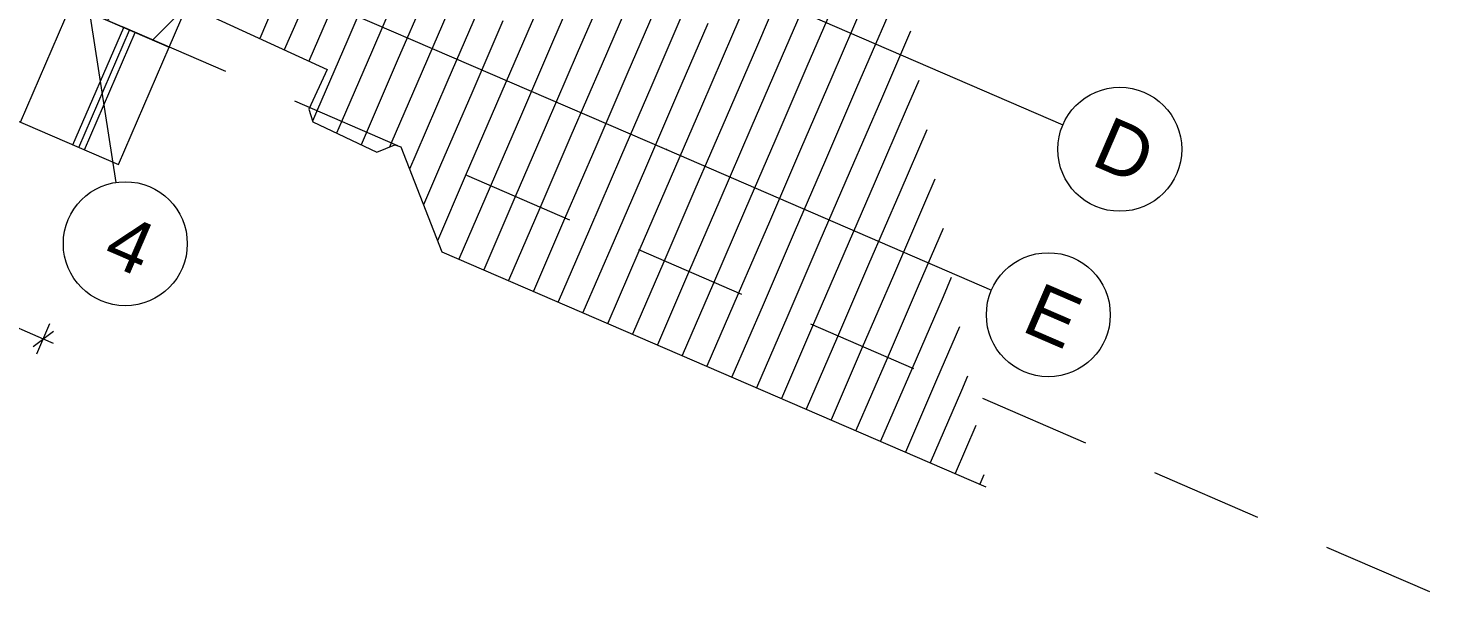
# Model space of a CAD drawing. Header units: millimetres. Extents: x 12535370 to 12566104, y 356204400 to 356234587.
# Drawn here: x 12557334 to 12561293, y 356204400 to 356205992 of the extents above; entities that cross this region are included whole.
import ezdxf
from ezdxf.enums import TextEntityAlignment as Align

# ---------------------------------------------------------------- set-up
doc = ezdxf.new("R2010")
doc.units = ezdxf.units.MM
doc.header["$MEASUREMENT"] = 0
doc.linetypes.add('Dashed Long', pattern=[529.166651, 317.499995, -211.666656])
doc.linetypes.add('Dot & Dashed', pattern=[6702.78, 3527.78, -1763.89, 0, -1411.11])
for name, color, linetype in [('New_010 Aussenwände', 7, 'Continuous'), ('New_110 Bemassungen Ausführung', 7, 'Continuous'), ('New_290 Raster _ Achsen', 7, 'Continuous')]:
    doc.layers.add(name, color=color, linetype=linetype)
for name, color, linetype, lineweight in [('New_010 Aussenwände_Pen_No__1', 7, 'Continuous', 13), ('New_010 Aussenwände_Pen_No__96', 8, 'Continuous', 13), ('New_110 Bemassungen Ausführung_Pen_No__1', 7, 'Continuous', 13), ('New_255 Plangrafiken_Pen_No__1', 7, 'Continuous', 13), ('New_255 Plangrafiken_Pen_No__39', 8, 'Continuous', 13), ('New_290 Raster _ Achsen_Pen_No__1', 7, 'Continuous', 13), ('New_290 Raster _ Achsen_Pen_No__108', 7, 'Continuous', 13), ('New_Baulinie_Pen_No__21', 1, 'Continuous', 13)]:
    doc.layers.add(name, color=color, linetype=linetype, lineweight=lineweight)
doc.styles.add('GENERATED_STYLE_1', font='arial.ttf')
doc.dimstyles.new('GENERATED_STYLE__1', dxfattribs={"dimtxt": 125, "dimasz": 47.5, "dimexe": 0.18, "dimexo": 2, "dimgap": 0, "dimtad": 1, "dimlfac": 0.001, "dimzin": 0, "dimdsep": 46, "dimtxsty": 'GENERATED_STYLE_1', "dimblk": 'ARROWHEAD_2', "dimblk1": 'ARROWHEAD_2', "dimblk2": 'ARROWHEAD_2', "dimcen": 0.09, "dimclrd": 7, "dimclre": 7, "dimclrt": 7, "dimadec": 0, "dimazin": 0, "dimtfac": 1, "dimtdec": 4, "dimtmove": 0, "dimatfit": 3, "dimfxl": 1, "dimtolj": 1, "dimtzin": 0, "dimarcsym": 0})

# ---------------------------------------------------------------- blocks, each defined once
blk = doc.blocks.new('*X18', base_point=(12240439.2, 356160438.4))
at = {"layer": 'New_255 Plangrafiken_Pen_No__39', "color": 8, "linetype": 'Continuous', "lineweight": 13}
for p, q in [((12558254.8, 356206193.9), (12558166.7, 356205990)), ((12558254.8, 356206193.9), (12558166.7, 356205990)), ((12558324.9, 356206163.6), (12558236.8, 356205959.7)), ((12558324.9, 356206163.6), (12558236.8, 356205959.7)), ((12558833.3, 356206185.9), (12558745.2, 356205982)), ((12558833.3, 356206185.9), (12558745.2, 356205982)), ((12558903.3, 356206155.7), (12558815.3, 356205951.8)), ((12558903.3, 356206155.7), (12558815.3, 356205951.8)), ((12559411.8, 356206178), (12559323.7, 356205974.1)), ((12559411.8, 356206178), (12559323.7, 356205974.1)), ((12558394.9, 356206133.3), (12558306.8, 356205929.4)), ((12558394.9, 356206133.3), (12558306.8, 356205929.4)), ((12558973.4, 356206125.4), (12558885.3, 356205921.5)), ((12558973.4, 356206125.4), (12558885.3, 356205921.5)), ((12559481.8, 356206147.8), (12559393.7, 356205943.8)), ((12559481.8, 356206147.8), (12559393.7, 356205943.8)), ((12559551.9, 356206117.5), (12559463.8, 356205913.6)), ((12559551.9, 356206117.5), (12559463.8, 356205913.6)), ((12558465, 356206103.1), (12558376.9, 356205899.2)), ((12558465, 356206103.1), (12558376.9, 356205899.2)), ((12558535, 356206072.8), (12558447, 356205868.9)), ((12558535, 356206072.8), (12558447, 356205868.9)), ((12559043.5, 356206095.2), (12558955.4, 356205891.2)), ((12559043.5, 356206095.2), (12558955.4, 356205891.2)), ((12559621.9, 356206087.2), (12559533.8, 356205883.3)), ((12559621.9, 356206087.2), (12559533.8, 356205883.3)), ((12558026.6, 356206050.5), (12557988.4, 356205962.1)), ((12558026.6, 356206050.5), (12557988.4, 356205962.1)), ((12558605.1, 356206042.6), (12558517, 356205838.6)), ((12558605.1, 356206042.6), (12558517, 356205838.6)), ((12559113.5, 356206064.9), (12559025.4, 356205861)), ((12559113.5, 356206064.9), (12559025.4, 356205861)), ((12559183.6, 356206034.6), (12559095.5, 356205830.7)), ((12559183.6, 356206034.6), (12559095.5, 356205830.7)), ((12559692, 356206057), (12559603.9, 356205853.1)), ((12559692, 356206057), (12559603.9, 356205853.1)), ((12558096.7, 356206020.2), (12558057.8, 356205930.3)), ((12558096.7, 356206020.2), (12558057.8, 356205930.3)), ((12558675.2, 356206012.3), (12558587.1, 356205808.4)), ((12558675.2, 356206012.3), (12558587.1, 356205808.4)), ((12559253.6, 356206004.4), (12559165.5, 356205800.5)), ((12559253.6, 356206004.4), (12559165.5, 356205800.5)), ((12559762, 356206026.7), (12559673.9, 356205822.8)), ((12559762, 356206026.7), (12559673.9, 356205822.8)), ((12558166.7, 356205990), (12558127.3, 356205898.6)), ((12558166.7, 356205990), (12558127.3, 356205898.6)), ((12558236.8, 356205959.7), (12558148.7, 356205755.8)), ((12558236.8, 356205959.7), (12558148.7, 356205755.8)), ((12558745.2, 356205982), (12558657.1, 356205778.1)), ((12558745.2, 356205982), (12558657.1, 356205778.1)), ((12559323.7, 356205974.1), (12559235.6, 356205770.2)), ((12559323.7, 356205974.1), (12559235.6, 356205770.2)), ((12559826.4, 356205983.4), (12559744, 356205792.5)), ((12559826.4, 356205983.4), (12559744, 356205792.5)), ((12558306.8, 356205929.4), (12558218.8, 356205725.5)), ((12558306.8, 356205929.4), (12558218.8, 356205725.5)), ((12558815.3, 356205951.8), (12558727.2, 356205747.9)), ((12558815.3, 356205951.8), (12558727.2, 356205747.9)), ((12558885.3, 356205921.5), (12558797.2, 356205717.6)), ((12558885.3, 356205921.5), (12558797.2, 356205717.6)), ((12559393.7, 356205943.8), (12559305.6, 356205739.9)), ((12559393.7, 356205943.8), (12559305.6, 356205739.9)), ((12558376.9, 356205899.2), (12558288.8, 356205695.3)), ((12558376.9, 356205899.2), (12558288.8, 356205695.3)), ((12558955.4, 356205891.2), (12558867.3, 356205687.3)), ((12558955.4, 356205891.2), (12558867.3, 356205687.3)), ((12559463.8, 356205913.6), (12559375.7, 356205709.7)), ((12559463.8, 356205913.6), (12559375.7, 356205709.7)), ((12559533.8, 356205883.3), (12559445.8, 356205679.4)), ((12559533.8, 356205883.3), (12559445.8, 356205679.4)), ((12558447, 356205868.9), (12558358.9, 356205665)), ((12558447, 356205868.9), (12558358.9, 356205665)), ((12558517, 356205838.6), (12558428.9, 356205634.7)), ((12558517, 356205838.6), (12558428.9, 356205634.7)), ((12559025.4, 356205861), (12558937.3, 356205657.1)), ((12559025.4, 356205861), (12558937.3, 356205657.1)), ((12559603.9, 356205853.1), (12559515.8, 356205649.1)), ((12559603.9, 356205853.1), (12559515.8, 356205649.1)), ((12559849.4, 356205844.2), (12559814.1, 356205762.3)), ((12559849.4, 356205844.2), (12559814.1, 356205762.3)), ((12558587.1, 356205808.4), (12558499, 356205604.5)), ((12558587.1, 356205808.4), (12558499, 356205604.5)), ((12559095.5, 356205830.7), (12559007.4, 356205626.8)), ((12559095.5, 356205830.7), (12559007.4, 356205626.8)), ((12559165.5, 356205800.5), (12559077.4, 356205596.5)), ((12559165.5, 356205800.5), (12559077.4, 356205596.5)), ((12559673.9, 356205822.8), (12559585.9, 356205618.9)), ((12559673.9, 356205822.8), (12559585.9, 356205618.9)), ((12558657.1, 356205778.1), (12558569, 356205574.2)), ((12558657.1, 356205778.1), (12558569, 356205574.2)), ((12559235.6, 356205770.2), (12559147.5, 356205566.3)), ((12559235.6, 356205770.2), (12559147.5, 356205566.3)), ((12559744, 356205792.5), (12559655.9, 356205588.6)), ((12559744, 356205792.5), (12559655.9, 356205588.6)), ((12559814.1, 356205762.3), (12559726, 356205558.4)), ((12559814.1, 356205762.3), (12559726, 356205558.4)), ((12558148.7, 356205755.8), (12558137.2, 356205729.2)), ((12558148.7, 356205755.8), (12558137.2, 356205729.2)), ((12558218.8, 356205725.5), (12558205.5, 356205694.8)), ((12558218.8, 356205725.5), (12558205.5, 356205694.8)), ((12558727.2, 356205747.9), (12558639.1, 356205543.9)), ((12558727.2, 356205747.9), (12558639.1, 356205543.9)), ((12558797.2, 356205717.6), (12558709.1, 356205513.7)), ((12558797.2, 356205717.6), (12558709.1, 356205513.7)), ((12559305.6, 356205739.9), (12559217.6, 356205536)), ((12559305.6, 356205739.9), (12559217.6, 356205536)), ((12558288.8, 356205695.3), (12558274.5, 356205662.2)), ((12558288.8, 356205695.3), (12558274.5, 356205662.2)), ((12558867.3, 356205687.3), (12558779.2, 356205483.4)), ((12558867.3, 356205687.3), (12558779.2, 356205483.4)), ((12559375.7, 356205709.7), (12559287.6, 356205505.8)), ((12559375.7, 356205709.7), (12559287.6, 356205505.8)), ((12559445.8, 356205679.4), (12559357.7, 356205475.5)), ((12559445.8, 356205679.4), (12559357.7, 356205475.5)), ((12559872.4, 356205705), (12559796, 356205528.1)), ((12559872.4, 356205705), (12559796, 356205528.1)), ((12558358.9, 356205665), (12558354.9, 356205655.9)), ((12558358.9, 356205665), (12558354.9, 356205655.9)), ((12558937.3, 356205657.1), (12558849.3, 356205453.2)), ((12558937.3, 356205657.1), (12558849.3, 356205453.2)), ((12559515.8, 356205649.1), (12559427.7, 356205445.2)), ((12559515.8, 356205649.1), (12559427.7, 356205445.2)), ((12558428.9, 356205634.7), (12558411.1, 356205593.5)), ((12558428.9, 356205634.7), (12558411.1, 356205593.5)), ((12558499, 356205604.5), (12558450.7, 356205492.6)), ((12558499, 356205604.5), (12558450.7, 356205492.6)), ((12559007.4, 356205626.8), (12558919.3, 356205422.9)), ((12559007.4, 356205626.8), (12558919.3, 356205422.9)), ((12559585.9, 356205618.9), (12559497.8, 356205415)), ((12559585.9, 356205618.9), (12559497.8, 356205415)), ((12558569, 356205574.2), (12558490.2, 356205391.7)), ((12558569, 356205574.2), (12558490.2, 356205391.7)), ((12559077.4, 356205596.5), (12558989.4, 356205392.6)), ((12559077.4, 356205596.5), (12558989.4, 356205392.6)), ((12559147.5, 356205566.3), (12559059.4, 356205362.4)), ((12559147.5, 356205566.3), (12559059.4, 356205362.4)), ((12559655.9, 356205588.6), (12559567.8, 356205384.7)), ((12559655.9, 356205588.6), (12559567.8, 356205384.7)), ((12559726, 356205558.4), (12559637.9, 356205354.4)), ((12559726, 356205558.4), (12559637.9, 356205354.4)), ((12559895.4, 356205565.8), (12559866.1, 356205497.8)), ((12559895.4, 356205565.8), (12559866.1, 356205497.8)), ((12558639.1, 356205543.9), (12558551, 356205340)), ((12558639.1, 356205543.9), (12558551, 356205340)), ((12559217.6, 356205536), (12559129.5, 356205332.1)), ((12559217.6, 356205536), (12559129.5, 356205332.1)), ((12559796, 356205528.1), (12559707.9, 356205324.2)), ((12559796, 356205528.1), (12559707.9, 356205324.2)), ((12558709.1, 356205513.7), (12558621.1, 356205309.8)), ((12558709.1, 356205513.7), (12558621.1, 356205309.8)), ((12558779.2, 356205483.4), (12558691.1, 356205279.5)), ((12558779.2, 356205483.4), (12558691.1, 356205279.5)), ((12559287.6, 356205505.8), (12559199.5, 356205301.8)), ((12559287.6, 356205505.8), (12559199.5, 356205301.8)), ((12559866.1, 356205497.8), (12559778, 356205293.9)), ((12559866.1, 356205497.8), (12559778, 356205293.9)), ((12558849.3, 356205453.2), (12558761.2, 356205249.2)), ((12558849.3, 356205453.2), (12558761.2, 356205249.2)), ((12559357.7, 356205475.5), (12559269.6, 356205271.6)), ((12559357.7, 356205475.5), (12559269.6, 356205271.6)), ((12559427.7, 356205445.2), (12559339.6, 356205241.3)), ((12559427.7, 356205445.2), (12559339.6, 356205241.3)), ((12558919.3, 356205422.9), (12558831.2, 356205219)), ((12558919.3, 356205422.9), (12558831.2, 356205219)), ((12559497.8, 356205415), (12559409.7, 356205211.1)), ((12559497.8, 356205415), (12559409.7, 356205211.1)), ((12559918.4, 356205426.6), (12559848, 356205263.7)), ((12559918.4, 356205426.6), (12559848, 356205263.7)), ((12558989.4, 356205392.6), (12558901.3, 356205188.7)), ((12558989.4, 356205392.6), (12558901.3, 356205188.7)), ((12559059.4, 356205362.4), (12558971.3, 356205158.5)), ((12559059.4, 356205362.4), (12558971.3, 356205158.5)), ((12559567.8, 356205384.7), (12559479.7, 356205180.8)), ((12559567.8, 356205384.7), (12559479.7, 356205180.8)), ((12558551, 356205340), (12558550.8, 356205339.6)), ((12558551, 356205340), (12558550.8, 356205339.6)), ((12559129.5, 356205332.1), (12559041.4, 356205128.2)), ((12559129.5, 356205332.1), (12559041.4, 356205128.2)), ((12559637.9, 356205354.4), (12559549.8, 356205150.5)), ((12559637.9, 356205354.4), (12559549.8, 356205150.5)), ((12559707.9, 356205324.2), (12559619.9, 356205120.3)), ((12559707.9, 356205324.2), (12559619.9, 356205120.3)), ((12558621.1, 356205309.8), (12558620.9, 356205309.4)), ((12558621.1, 356205309.8), (12558620.9, 356205309.4)), ((12559199.5, 356205301.8), (12559111.4, 356205097.9)), ((12559199.5, 356205301.8), (12559111.4, 356205097.9)), ((12559778, 356205293.9), (12559689.9, 356205090)), ((12559778, 356205293.9), (12559689.9, 356205090)), ((12559941.4, 356205287.4), (12559918.1, 356205233.4)), ((12559941.4, 356205287.4), (12559918.1, 356205233.4)), ((12558691.1, 356205279.5), (12558690.9, 356205279.1)), ((12558691.1, 356205279.5), (12558690.9, 356205279.1)), ((12558761.2, 356205249.2), (12558761, 356205248.9)), ((12558761.2, 356205249.2), (12558761, 356205248.9)), ((12559269.6, 356205271.6), (12559181.5, 356205067.7)), ((12559269.6, 356205271.6), (12559181.5, 356205067.7)), ((12559339.6, 356205241.3), (12559251.5, 356205037.4)), ((12559339.6, 356205241.3), (12559251.5, 356205037.4)), ((12559848, 356205263.7), (12559760, 356205059.7)), ((12559848, 356205263.7), (12559760, 356205059.7)), ((12558831.2, 356205219), (12558831.1, 356205218.6)), ((12558831.2, 356205219), (12558831.1, 356205218.6)), ((12559409.7, 356205211.1), (12559321.6, 356205007.1)), ((12559409.7, 356205211.1), (12559321.6, 356205007.1)), ((12559918.1, 356205233.4), (12559830, 356205029.5)), ((12559918.1, 356205233.4), (12559830, 356205029.5)), ((12558901.3, 356205188.7), (12558901.1, 356205188.3)), ((12558901.3, 356205188.7), (12558901.1, 356205188.3)), ((12559479.7, 356205180.8), (12559391.7, 356204976.9)), ((12559479.7, 356205180.8), (12559391.7, 356204976.9)), ((12558971.3, 356205158.5), (12558971.2, 356205158.1)), ((12558971.3, 356205158.5), (12558971.2, 356205158.1)), ((12559041.4, 356205128.2), (12559041.2, 356205127.8)), ((12559041.4, 356205128.2), (12559041.2, 356205127.8)), ((12559549.8, 356205150.5), (12559461.7, 356204946.6)), ((12559549.8, 356205150.5), (12559461.7, 356204946.6)), ((12559964.4, 356205148.2), (12559900.1, 356204999.2)), ((12559964.4, 356205148.2), (12559900.1, 356204999.2)), ((12559111.4, 356205097.9), (12559111.3, 356205097.5)), ((12559111.4, 356205097.9), (12559111.3, 356205097.5)), ((12559619.9, 356205120.3), (12559531.8, 356204916.4)), ((12559619.9, 356205120.3), (12559531.8, 356204916.4)), ((12559689.9, 356205090), (12559601.8, 356204886.1)), ((12559689.9, 356205090), (12559601.8, 356204886.1)), ((12559181.5, 356205067.7), (12559181.3, 356205067.3)), ((12559181.5, 356205067.7), (12559181.3, 356205067.3)), ((12559760, 356205059.7), (12559671.9, 356204855.8)), ((12559760, 356205059.7), (12559671.9, 356204855.8)), ((12559251.5, 356205037.4), (12559251.4, 356205037)), ((12559251.5, 356205037.4), (12559251.4, 356205037)), ((12559321.6, 356205007.1), (12559321.4, 356205006.8)), ((12559321.6, 356205007.1), (12559321.4, 356205006.8)), ((12559830, 356205029.5), (12559741.9, 356204825.6)), ((12559830, 356205029.5), (12559741.9, 356204825.6)), ((12559987.4, 356205009), (12559970.1, 356204969)), ((12559987.4, 356205009), (12559970.1, 356204969)), ((12559391.7, 356204976.9), (12559391.5, 356204976.5)), ((12559391.7, 356204976.9), (12559391.5, 356204976.5)), ((12559900.1, 356204999.2), (12559812, 356204795.3)), ((12559900.1, 356204999.2), (12559812, 356204795.3)), ((12559970.1, 356204969), (12559882, 356204765)), ((12559970.1, 356204969), (12559882, 356204765)), ((12559461.7, 356204946.6), (12559461.5, 356204946.2)), ((12559461.7, 356204946.6), (12559461.5, 356204946.2)), ((12559531.8, 356204916.4), (12559531.6, 356204916)), ((12559531.8, 356204916.4), (12559531.6, 356204916)), ((12559601.8, 356204886.1), (12559601.6, 356204885.7)), ((12559601.8, 356204886.1), (12559601.6, 356204885.7)), ((12559671.9, 356204855.8), (12559671.7, 356204855.4)), ((12559671.9, 356204855.8), (12559671.7, 356204855.4)), ((12560010.4, 356204869.8), (12559952.1, 356204734.8)), ((12560010.4, 356204869.8), (12559952.1, 356204734.8)), ((12559741.9, 356204825.6), (12559741.8, 356204825.2)), ((12559741.9, 356204825.6), (12559741.8, 356204825.2)), ((12559812, 356204795.3), (12559811.8, 356204794.9)), ((12559812, 356204795.3), (12559811.8, 356204794.9)), ((12559882, 356204765), (12559881.9, 356204764.7)), ((12559882, 356204765), (12559881.9, 356204764.7)), ((12559952.1, 356204734.8), (12559951.9, 356204734.4)), ((12559952.1, 356204734.8), (12559951.9, 356204734.4)), ((12560033.4, 356204730.6), (12560022.1, 356204704.5)), ((12560033.4, 356204730.6), (12560022.1, 356204704.5)), ((12560022.1, 356204704.5), (12560022, 356204704.1)), ((12560022.1, 356204704.5), (12560022, 356204704.1))]:
    blk.add_line(p, q, dxfattribs=at)
blk = doc.blocks.new('Fill_1', base_point=(12240439.2, 356160438.4))
at = {"layer": 'New_255 Plangrafiken_Pen_No__39', "color": 8, "linetype": 'Continuous', "lineweight": 13}
blk.add_blockref('*X18', (12240439.2, 356160438.4), dxfattribs=at)
blk = doc.blocks.new('Wall_22', base_point=(12557632.4, 356206471.5))
at = {"layer": 'New_010 Aussenwände_Pen_No__96', "linetype": 'Continuous', "lineweight": 13}
h = blk.add_hatch(dxfattribs=at)
h.set_pattern_fill('COMMON_BRICK', color=8, style=0, pattern_type=2)
h.set_pattern_definition([(45, (12240439.16, 356160438.36), (-91.92388, 91.92388), [])])
h.paths.add_polyline_path([(12557632.4, 356206471.5), (12557453.9, 356206058.4), (12557732.7, 356205938), (12557801.6, 356206097.5), (12557746.3, 356206422.3)])
at = {"layer": 'New_010 Aussenwände_Pen_No__1', "color": 7, "linetype": 'Continuous', "lineweight": 13, "flags": 128}
for points in [[(12557746.3, 356206422.3), (12557632.4, 356206471.5)], [(12557801.6, 356206097.5), (12557746.3, 356206422.3)], [(12557732.7, 356205938), (12557801.6, 356206097.5)], [(12557453.9, 356206058.4), (12557732.7, 356205938)]]:
    blk.add_lwpolyline(points, dxfattribs=at)
blk = doc.blocks.new('Standard grid marker[58]', base_point=(12537215.3, 356215118.3))
at = {"layer": 'New_290 Raster _ Achsen_Pen_No__1', "color": 7, "linetype": 'Continuous', "lineweight": 13}
blk.add_circle((12560215.4, 356205182.7), 175, dxfattribs=at)
at = {"layer": 'New_290 Raster _ Achsen_Pen_No__108', "color": 7, "linetype": 'Dot & Dashed', "lineweight": 13}
for p, q in [((12538133.3, 356214721.8), (12559136.8, 356205648.6)), ((12559136.8, 356205648.6), (12560054.8, 356205252.1))]:
    blk.add_line(p, q, dxfattribs=at)
blk.add_point((12559136.8, 356205648.6), dxfattribs=at)
blk.add_point((12559136.8, 356205648.6), dxfattribs=at)
at = {"layer": 'New_290 Raster _ Achsen_Pen_No__108', "color": 7, "lineweight": 13, "style": 'GENERATED_STYLE_1'}
for tag, p in [('AC_MarkerText_1_0', (12537098, 356215253.8)), ('AC_MarkerText_1_1', (12560258.8, 356205248.7))]:
    blk.add_attdef(tag, text='', height=150, rotation=336.6365, dxfattribs=at).set_placement(p, align=Align.TOP_CENTER)
blk = doc.blocks.new('Standard grid marker[64]', base_point=(12557581.8, 356205556.1))
at = {"layer": 'New_290 Raster _ Achsen_Pen_No__1', "color": 7, "linetype": 'Continuous', "lineweight": 13}
blk.add_circle((12557608.7, 356205383.2), 175, dxfattribs=at)
at = {"layer": 'New_290 Raster _ Achsen_Pen_No__108', "color": 7, "linetype": 'Dot & Dashed', "lineweight": 13}
blk.add_line((12557428.3, 356206544.2), (12557581.8, 356205556.1), dxfattribs=at)
at = {"layer": 'New_290 Raster _ Achsen_Pen_No__108', "color": 7, "lineweight": 13, "style": 'GENERATED_STYLE_1'}
for tag, p in [('AC_MarkerText_1_1', (12553993, 356228998.9)), ('AC_MarkerText_1_0', (12557652, 356205449.2))]:
    blk.add_attdef(tag, text='', height=150, rotation=336.6365, dxfattribs=at).set_placement(p, align=Align.TOP_CENTER)
blk = doc.blocks.new('Standard grid marker[66]', base_point=(12537423.5, 356215582.6))
at = {"layer": 'New_290 Raster _ Achsen_Pen_No__1', "color": 7, "linetype": 'Continuous', "lineweight": 13}
blk.add_circle((12560417.2, 356205649.7), 175, dxfattribs=at)
at = {"layer": 'New_290 Raster _ Achsen_Pen_No__108', "color": 7, "linetype": 'Dot & Dashed', "lineweight": 13}
blk.add_line((12559338.5, 356206115.7), (12560256.5, 356205719.1), dxfattribs=at)
at = {"layer": 'New_290 Raster _ Achsen_Pen_No__108', "color": 7, "lineweight": 13, "style": 'GENERATED_STYLE_1'}
for tag, p in [('AC_MarkerText_1_0', (12537306.2, 356215718.1)), ('AC_MarkerText_1_1', (12560460.5, 356205715.8))]:
    blk.add_attdef(tag, text='', height=150, rotation=336.6365, dxfattribs=at).set_placement(p, align=Align.TOP_CENTER)
blk = doc.blocks.new('*D223', base_point=(12240439.2, 356160438.4))
at = {"layer": 'New_110 Bemassungen Ausführung_Pen_No__1', "color": 7, "linetype": 'Continuous', "lineweight": 13, "transparency": 16777216}
for p, q in [((12554766.1, 356206242.9), (12555684.1, 356205846.3)), ((12555665.5, 356205803.3), (12555702.6, 356205889.3)), ((12555713, 356205867.8), (12555655.1, 356205824.8)), ((12555684.1, 356205846.3), (12557377.2, 356205114.9)), ((12557348.2, 356205093.4), (12557406.1, 356205136.4)), ((12557358.6, 356205071.9), (12557395.7, 356205157.9)), ((12557377.2, 356205114.9), (12557405.2, 356205102.8))]:
    blk.add_line(p, q, dxfattribs=at)
at = {"layer": 'New_110 Bemassungen Ausführung_Pen_No__1', "color": 7, "lineweight": 13, "transparency": 16777216, "insert": (12556346.6, 356205554.7), "char_height": 125, "attachment_point": 7, "rotation": 336.6365, "style": 'GENERATED_STYLE_1'}
blk.add_mtext('\\A1;{\\pql;\\fArial|b0|i0|c0|p0;\\W1.000000;1,84\\fArial|b0|i0|c0|p0;\\W1.000000;\\A1{\\H.66x;\\S5^  ;}}', dxfattribs=at)
blk = doc.blocks.new('ARROWHEAD_2')
at = {"color": 0, "linetype": 'Continuous', "lineweight": 0}
for p, q in [((0, 0), (-1, 0)), ((-0.378, -0.655), (0.378, 0.655))]:
    blk.add_line(p, q, dxfattribs=at)
blk = doc.blocks.new('*D224', base_point=(12240439.2, 356160438.4))
at = {"layer": 'New_110 Bemassungen Ausführung_Pen_No__1', "color": 7, "linetype": 'Continuous', "lineweight": 13, "transparency": 16777216}
for p, q in [((12538567.8, 356212729.6), (12538509.9, 356212686.6)), ((12538520.3, 356212665.1), (12538557.4, 356212751.1)), ((12538510.8, 356212720.2), (12538538.8, 356212708.1)), ((12538538.8, 356212708.1), (12557178.9, 356204655.9)), ((12557160.3, 356204612.9), (12557197.5, 356204698.9)), ((12557149.9, 356204634.4), (12557207.8, 356204677.4)), ((12557178.9, 356204655.9), (12557206.9, 356204643.8))]:
    blk.add_line(p, q, dxfattribs=at)
at = {"layer": 'New_110 Bemassungen Ausführung_Pen_No__1', "color": 7, "lineweight": 13, "transparency": 16777216, "insert": (12547631.1, 356208775), "char_height": 125, "attachment_point": 7, "rotation": 336.6365, "style": 'GENERATED_STYLE_1'}
blk.add_mtext('\\A1;{\\pql;\\fArial|b0|i0|c0|p0;\\W1.000000;20,30\\fArial|b0|i0|c0|p0;\\W1.000000;\\A1{\\H.66x;\\S5^  ;}}', dxfattribs=at)
blk = doc.blocks.new('*D245', base_point=(12240439.2, 356160438.4))
at = {"layer": 'New_110 Bemassungen Ausführung_Pen_No__1', "color": 7, "linetype": 'Continuous', "lineweight": 13, "transparency": 16777216}
for p, q in [((12557704.6, 356223806.4), (12560331.3, 356206822.1)), ((12560285, 356206815), (12560377.6, 356206829.3)), ((12560364.9, 356206809.1), (12560297.7, 356206835.2)), ((12560331.3, 356206822.1), (12560404.2, 356206351.1)), ((12560357.8, 356206343.9), (12560450.5, 356206358.3)), ((12560370.5, 356206364.2), (12560437.8, 356206338.1)), ((12560404.2, 356206351.1), (12560408.8, 356206320.9))]:
    blk.add_line(p, q, dxfattribs=at)
at = {"layer": 'New_110 Bemassungen Ausführung_Pen_No__1', "color": 7, "lineweight": 13, "transparency": 16777216, "insert": (12560366.1, 356206714.7), "char_height": 125, "attachment_point": 7, "rotation": 278.7915, "style": 'GENERATED_STYLE_1'}
blk.add_mtext('\\A1;{\\pql;\\fArial|b0|i0|c0|p0;\\W1.000000;47\\fArial|b0|i0|c0|p0;\\W1.000000;\\A1{\\H.66x;\\S5^  ;}}', dxfattribs=at)

msp = doc.modelspace()

# ---------------------------------------------------------------- hatches: boundary and pattern name
at = {"layer": 'New_255 Plangrafiken_Pen_No__39', "linetype": 'Continuous', "lineweight": 13}
h = msp.add_hatch(dxfattribs=at)
h.set_pattern_fill('DACHSCHRAFFUR_2', color=8, style=0, pattern_type=2)
h.set_pattern_definition([(66.6365, (12548363.8, 356209788.47), (-328.625, 141.96), []), (66.6365, (12548347.36, 356209795.56), (-328.625, 141.96), []), (66.6365, (12548330.93, 356209802.66), (-328.625, 141.96), []), (66.6365, (12548908.24, 356210642.59), (-164.3126, 70.9803), [])])
h.paths.add_polyline_path([(12538962.025, 356213653.175), (12557589.484, 356205606.422), (12557732.699, 356205937.951), (12539105.24, 356213984.704)])

# ---------------------------------------------------------------- linework, layer by layer
at = {"layer": 'New_255 Plangrafiken_Pen_No__1', "color": 7, "linetype": 'Continuous', "lineweight": 13, "flags": 128}
msp.add_lwpolyline([(12538962.025, 356213653.175), (12557589.484, 356205606.422), (12557732.699, 356205937.951), (12539105.24, 356213984.704)], close=True, dxfattribs=at)
at = {"layer": 'New_255 Plangrafiken_Pen_No__1', "color": 7, "linetype": 'Continuous', "lineweight": 13}
msp.add_lwpolyline([(12557801.438, 356206047.612), (12558178.625, 356205875.055), (12558127.281, 356205763.367), (12558137.919, 356205726.833), (12558318.725, 356205641.277), (12558370.035, 356205661.956), (12558386.474, 356205656.52), (12558502.37, 356205360.576), (12560038.995, 356204696.78)], dxfattribs=at)
at = {"layer": 'New_Baulinie_Pen_No__21', "color": 1, "linetype": 'Dashed Long', "lineweight": 13}
msp.add_lwpolyline([(12561293.194, 356204400.288), (12539105.263, 356213984.694), (12538925.233, 356213573.04), (12535370.219, 356215109.158)], dxfattribs=at)

# ---------------------------------------------------------------- block references
at = {"layer": 'New_010 Aussenwände', "color": 7, "lineweight": 13}
msp.add_blockref('Wall_22', (12557632.398, 356206471.471), dxfattribs=at)
at = {"layer": 'New_255 Plangrafiken_Pen_No__39', "color": 8, "linetype": 'Continuous', "lineweight": 13}
msp.add_blockref('Fill_1', (12240439.157, 356160438.356), dxfattribs=at)
at = {"layer": 'New_290 Raster _ Achsen', "color": 7, "linetype": 'Continuous', "lineweight": 13}
ref = msp.add_blockref('Standard grid marker[64]', (12557581.816, 356205556.091), dxfattribs=at)
ref.add_attrib('AC_MarkerText_1', '4', dxfattribs={"layer": 'New_290 Raster _ Achsen_Pen_No__108', "color": 7, "lineweight": 13, "height": 150, "rotation": 336.636458, "style": 'GENERATED_STYLE_1'}).set_placement((12557652.023, 356205449.205), align=Align.TOP_CENTER)
ref = msp.add_blockref('Standard grid marker[66]', (12537423.532, 356215582.626), dxfattribs=at)
ref.add_attrib('AC_MarkerText_1_1', 'D', dxfattribs={"layer": 'New_290 Raster _ Achsen_Pen_No__108', "color": 7, "lineweight": 13, "height": 150, "rotation": 336.636458, "style": 'GENERATED_STYLE_1'}).set_placement((12560460.533, 356205715.786), align=Align.TOP_CENTER)
ref = msp.add_blockref('Standard grid marker[58]', (12537215.32, 356215118.348), dxfattribs=at)
ref.add_attrib('AC_MarkerText_1_1', 'E', dxfattribs={"layer": 'New_290 Raster _ Achsen_Pen_No__108', "color": 7, "lineweight": 13, "height": 150, "rotation": 336.636458, "style": 'GENERATED_STYLE_1'}).set_placement((12560258.769, 356205248.721), align=Align.TOP_CENTER)

# ---------------------------------------------------------------- dimensions: what is measured, and where the dimension line sits
at = {"layer": 'New_110 Bemassungen Ausführung', "color": 7, "linetype": 'Continuous', "lineweight": 13}
for base, p1, angle, picture, middle, turn in [((12560404.155, 356206351.108), (12557746.181, 356206422.319), 278.791488, '*D245', (12560475.083, 356206464.984), 278.791488), ((12557178.878, 356204655.91), (12539092.669, 356213990.134), 336.636458, '*D224', (12548014.477, 356208710.095), 336.636458), ((12557377.16, 356205114.914), (12556039.596, 356206669.343), 336.636458, '*D223', (12556686.32, 356205508.661), 336.636458)]:
    dim = msp.add_linear_dim(base=base, p1=p1, p2=(12557732.699, 356205937.951), angle=angle, dimstyle='GENERATED_STYLE__1', dxfattribs=at)
    dim.commit()
    dim.dimension.update_dxf_attribs({"geometry": picture, "text_midpoint": middle, "dimtype": 160, "text_rotation": turn})

doc.saveas('drawing.dxf')
